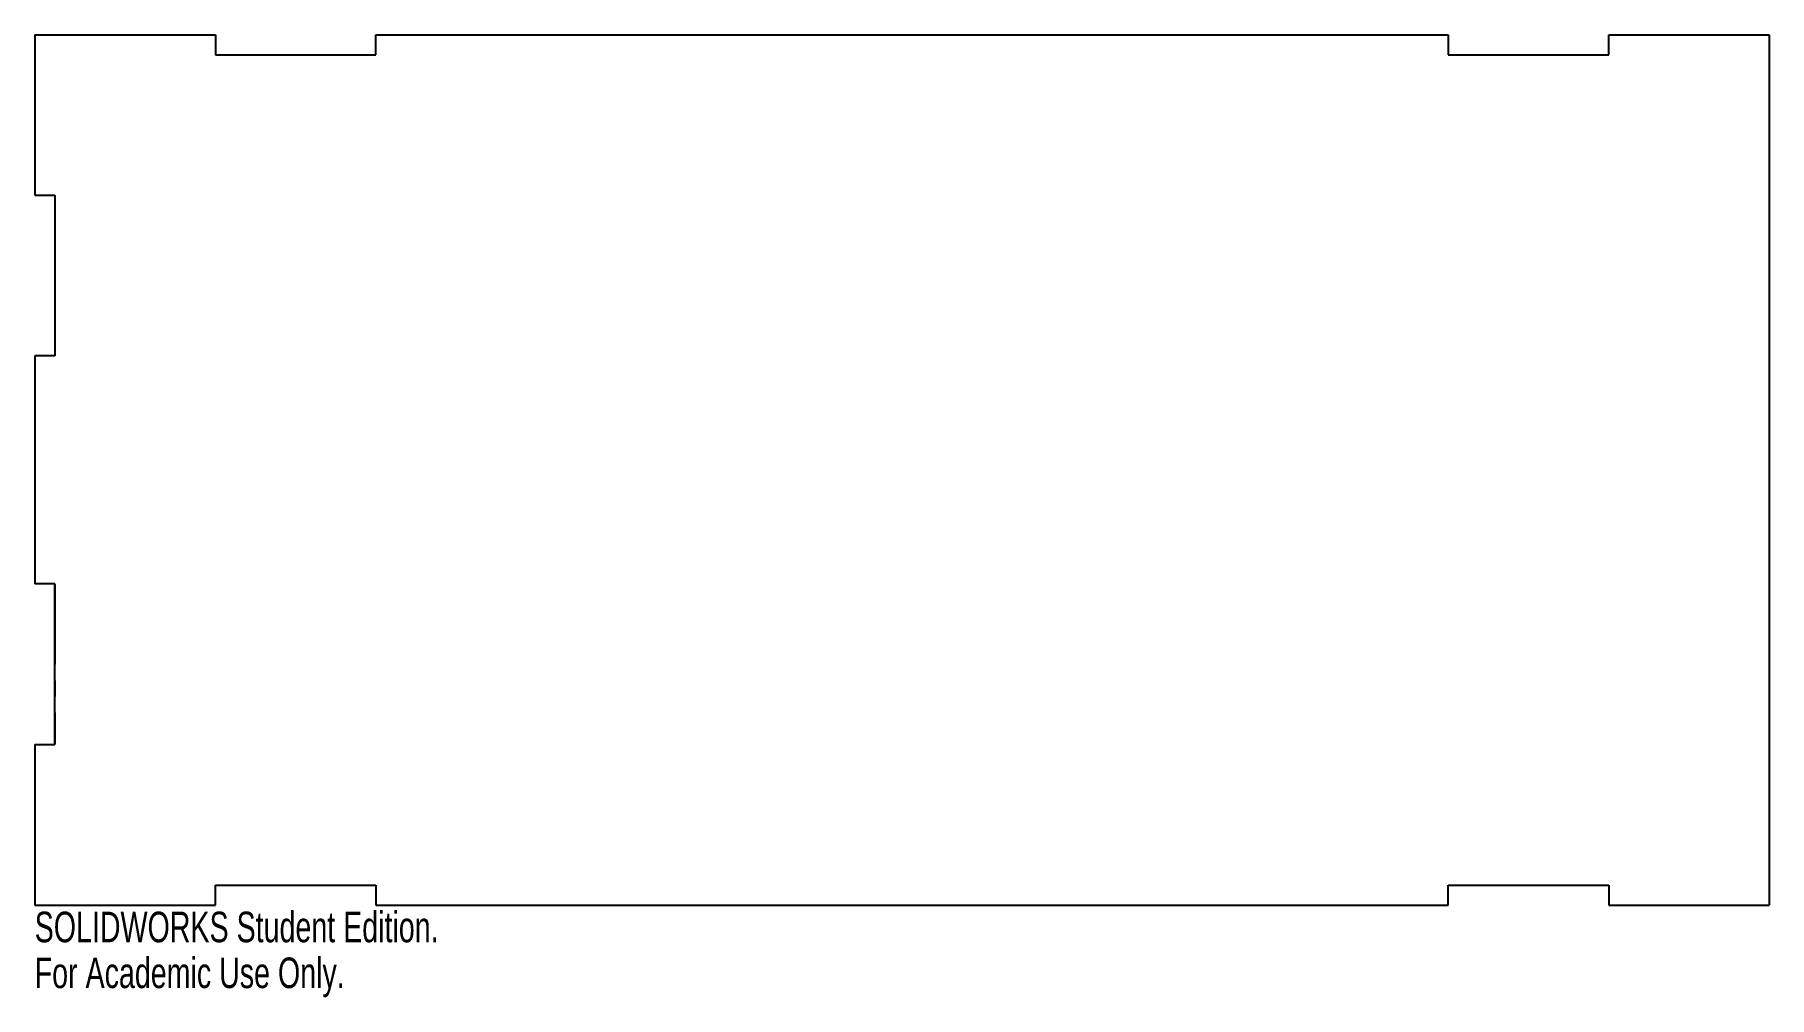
# Model space of a CAD drawing. Header units: millimetres. Extents: x -137 to 137, y -83 to 69.
import ezdxf

# ---------------------------------------------------------------- set-up
doc = ezdxf.new("R2010")
doc.units = ezdxf.units.MM
doc.linetypes.add('CENTERX2', pattern=[20.32, 12.7, -2.54, 2.54, -2.54])
doc.styles.add('SLDTEXTSTYLE0', font='TXT', dxfattribs={"width": 0.7})

msp = doc.modelspace()

# ---------------------------------------------------------------- linework, layer by layer
at = {"color": 7, "linetype": 'Continuous'}
for p, q in [((-137.16, 68.834), (-108.585, 68.834)), ((-137.16, 68.834), (-137.16, 43.434)), ((-108.585, 68.834), (-108.585, 65.659)), ((-83.185, 65.659), (-83.185, 68.834)), ((-83.185, 68.834), (86.36, 68.834)), ((86.36, 68.834), (86.36, 65.659)), ((111.76, 65.659), (111.76, 68.834)), ((111.76, 68.834), (137.16, 68.834)), ((137.16, 68.834), (137.16, -68.834)), ((-108.585, 65.659), (-83.185, 65.659)), ((86.36, 65.659), (111.76, 65.659)), ((-137.16, 43.434), (-133.985, 43.434)), ((-133.985, 43.434), (-133.985, 18.034)), ((-133.985, 18.034), (-137.16, 18.034)), ((-137.16, 18.034), (-137.16, -18.034)), ((-133.985, -18.034), (-137.16, -18.034)), ((-133.985, -43.434), (-133.985, -18.034)), ((-137.16, -43.434), (-133.985, -43.434)), ((-137.16, -43.434), (-137.16, -68.834)), ((-108.585, -68.834), (-108.585, -65.659)), ((-108.585, -65.659), (-83.185, -65.659)), ((-83.185, -65.659), (-83.185, -68.834)), ((86.36, -68.834), (86.36, -65.659)), ((86.36, -65.659), (111.76, -65.659)), ((111.76, -65.659), (111.76, -68.834)), ((-137.16, -68.834), (-108.585, -68.834)), ((-83.185, -68.834), (86.36, -68.834)), ((111.76, -68.834), (137.16, -68.834))]:
    msp.add_line(p, q, dxfattribs=at)
at = {"color": 7, "linetype": 'CENTERX2'}
for p, q in [((-108.585, 65.659), (-83.185, 65.659)), ((86.36, 65.659), (111.76, 65.659)), ((-133.985, 43.434), (-133.985, 18.034)), ((-133.985, -18.034), (-133.985, -43.434)), ((-108.585, -65.659), (-83.185, -65.659)), ((86.36, -65.659), (111.76, -65.659))]:
    msp.add_line(p, q, dxfattribs=at)

# ---------------------------------------------------------------- texts
at = {"color": 7, "linetype": 'Continuous', "char_height": 4.83362, "attachment_point": 1, "style": 'SLDTEXTSTYLE0'}
for s, insert in [('SOLIDWORKS Student Edition.', (-137.16, -69.854)), ('For Academic Use Only.', (-137.16, -77.104))]:
    msp.add_mtext(s, dxfattribs=dict(at, insert=insert))

doc.saveas('drawing.dxf')
